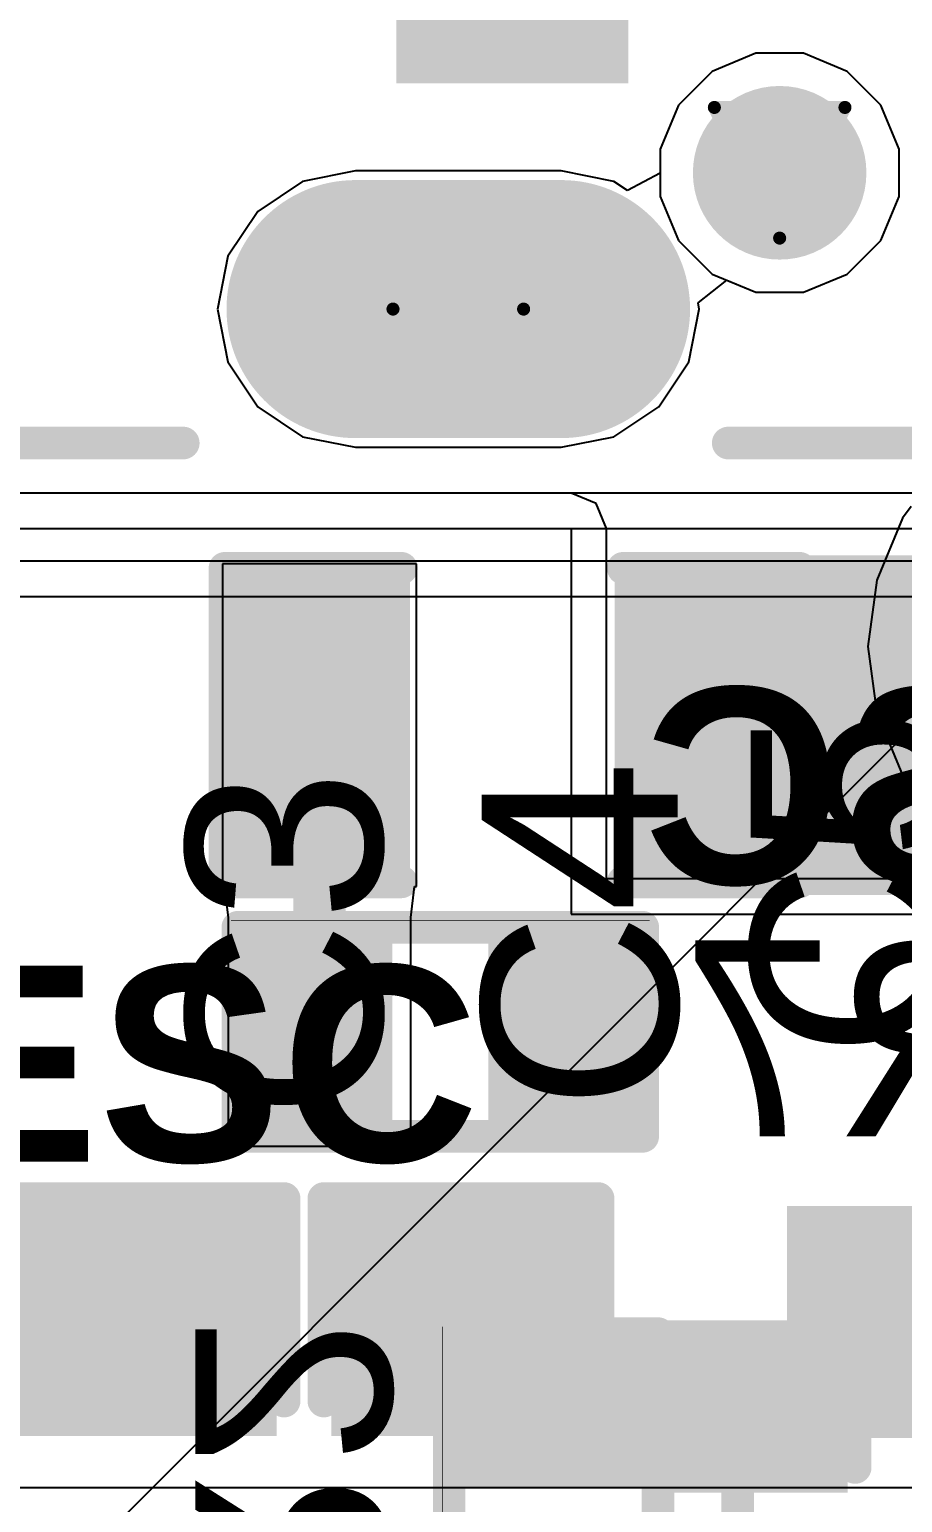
# Model space of a CAD drawing. Header units: inches. Extents: x -6 to 5433, y -4 to 5447.
# Drawn here: x 0.29 to 3.69, y 11.78 to 17.51 of the extents above; entities that cross this region are included whole.
import ezdxf

# ---------------------------------------------------------------- set-up
doc = ezdxf.new("R2010")
doc.units = ezdxf.units.IN
for name, color, linetype in [('Bottom Layer', 5, 'Continuous'), ('Bottom Overlay', 54, 'Continuous'), ('Bottom Paste', 16, 'Continuous'), ('Bottom Solder', 6, 'Continuous'), ('Drill Drawing', 1, 'Continuous'), ('Ground', 16, 'Continuous'), ('Multi-Layer', 9, 'Continuous'), ('Pad Holes', 156, 'Continuous'), ('Power', 76, 'Continuous'), ('Top Layer', 1, 'Continuous'), ('Top Overlay', 2, 'Continuous'), ('Top Paste', 8, 'Continuous'), ('Top Solder', 216, 'Continuous')]:
    doc.layers.add(name, color=color, linetype=linetype)
doc.styles.add('Arial', font='', dxfattribs={"height": 0.2})
doc.styles.add('Arial_Bold', font='', dxfattribs={"height": 0.2})
doc.styles.get('Arial').set_extended_font_data('Arial')
doc.styles.get('Arial_Bold').set_extended_font_data('Arial', bold=True)

msp = doc.modelspace()

# ---------------------------------------------------------------- hatches: boundary and pattern name
at = {"layer": 'Bottom Layer'}
for points in [[(1.8222, 17.7045), (2.5222, 17.7045), (2.5222, 17.4045), (1.8222, 17.4045)], [(1.1722, 15.3071), (1.6722, 15.3071), (1.6722, 14.3071), (1.1722, 14.3071)], [(2.6722, 15.3071), (3.1722, 15.3071), (3.1722, 14.3071), (2.6722, 14.3071)], [(1.6508, 13.9321), (1.6508, 13.2971), (1.1936, 13.2971), (1.1936, 13.9321)], [(2.5906, 13.9321), (2.5906, 13.2971), (2.1334, 13.2971), (2.1334, 13.9321)], [(3.8508, 12.1366), (3.3428, 12.1366), (3.3428, 12.8356), (3.8508, 12.8356)], [(2.0156, 12.3519), (2.6506, 12.3519), (2.6506, 11.8947), (2.0156, 11.8947)]]:
    msp.add_hatch(color=5, dxfattribs=at).paths.add_polyline_path(points)
h = msp.add_hatch(color=5, dxfattribs=at)
edge = h.paths.add_edge_path()
edge.add_arc((1.5622, 16.4245), 0.4, 90, 270)
edge.add_line((1.5622, 16.0245), (2.3622, 16.0245))
edge.add_arc((2.3622, 16.4245), 0.4, 270, 450)
edge.add_line((2.3622, 16.8245), (1.5622, 16.8245))
at = {"layer": 'Bottom Overlay'}
msp.add_hatch(color=54, dxfattribs=at).paths.add_polyline_path([(3.2899, 14.1465), (3.9249, 14.1465), (3.9249, 15.4673), (3.2899, 15.4673)])
at = {"layer": 'Bottom Paste'}
for points in [[(1.8222, 17.7045), (2.5222, 17.7045), (2.5222, 17.4045), (1.8222, 17.4045)], [(1.1722, 15.3071), (1.6722, 15.3071), (1.6722, 14.3071), (1.1722, 14.3071)], [(2.6722, 15.3071), (3.1722, 15.3071), (3.1722, 14.3071), (2.6722, 14.3071)], [(1.6508, 13.9321), (1.6508, 13.2971), (1.1936, 13.2971), (1.1936, 13.9321)], [(2.5906, 13.9321), (2.5906, 13.2971), (2.1334, 13.2971), (2.1334, 13.9321)], [(3.8508, 12.1366), (3.3428, 12.1366), (3.3428, 12.8356), (3.8508, 12.8356)], [(2.0156, 12.3519), (2.6506, 12.3519), (2.6506, 11.8947), (2.0156, 11.8947)]]:
    msp.add_hatch(color=16, dxfattribs=at).paths.add_polyline_path(points)
at = {"layer": 'Bottom Solder'}
for points in [[(1.7206, 17.8061), (2.6238, 17.8061), (2.6238, 17.3029), (1.7206, 17.3029)], [(1.0706, 15.4087), (1.7738, 15.4087), (1.7738, 14.2055), (1.0706, 14.2055)], [(2.5706, 15.4087), (3.2738, 15.4087), (3.2738, 14.2055), (2.5706, 14.2055)], [(1.7058, 13.9871), (1.7058, 13.2421), (1.1386, 13.2421), (1.1386, 13.9871)], [(2.6456, 13.9871), (2.6456, 13.2421), (2.0784, 13.2421), (2.0784, 13.9871)], [(3.9524, 12.035), (3.2412, 12.035), (3.2412, 12.9372), (3.9524, 12.9372)], [(1.9606, 12.4069), (2.7056, 12.4069), (2.7056, 11.8397), (1.9606, 11.8397)]]:
    msp.add_hatch(color=6, dxfattribs=at).paths.add_polyline_path(points)
h = msp.add_hatch(color=6, dxfattribs=at)
edge = h.paths.add_edge_path()
edge.add_arc((3.2122, 16.9545), 0.1016, 0, 360)
h = msp.add_hatch(color=6, dxfattribs=at)
edge = h.paths.add_edge_path()
edge.add_arc((1.5622, 16.4245), 0.5016, 90, 270)
edge.add_line((1.5622, 15.9229), (2.3622, 15.9229))
edge.add_arc((2.3622, 16.4245), 0.5016, 270, 450)
edge.add_line((2.3622, 16.9261), (1.5622, 16.9261))
at = {"layer": 'Ground'}
h = msp.add_hatch(color=16, dxfattribs=at)
edge = h.paths.add_edge_path()
edge.add_arc((1.5622, 16.4245), 0.4, 90, 270)
edge.add_line((1.5622, 16.0245), (2.3622, 16.0245))
edge.add_arc((2.3622, 16.4245), 0.4, 270, 450)
edge.add_line((2.3622, 16.8245), (1.5622, 16.8245))
at = {"layer": 'Multi-Layer'}
h = msp.add_hatch(color=9, dxfattribs=at)
edge = h.paths.add_edge_path()
edge.add_arc((1.5622, 16.4245), 0.4, 90, 270)
edge.add_line((1.5622, 16.0245), (2.3622, 16.0245))
edge.add_arc((2.3622, 16.4245), 0.4, 270, 450)
edge.add_line((2.3622, 16.8245), (1.5622, 16.8245))
at = {"layer": 'Pad Holes'}
h = msp.add_hatch(color=7, dxfattribs=at)
edge = h.paths.add_edge_path()
edge.add_arc((3.2122, 16.9545), 0.3375, 0, 360)
h = msp.add_hatch(color=7, dxfattribs=at)
edge = h.paths.add_edge_path()
edge.add_arc((1.6622, 16.4245), 0.25, 90, 270)
edge.add_line((1.6622, 16.1745), (2.2622, 16.1745))
edge.add_arc((2.2622, 16.4245), 0.25, 270, 450)
edge.add_line((2.2622, 16.6745), (1.6622, 16.6745))
at = {"layer": 'Power'}
h = msp.add_hatch(color=76, dxfattribs=at)
edge = h.paths.add_edge_path()
edge.add_arc((1.5622, 16.4245), 0.4, 90, 270)
edge.add_line((1.5622, 16.0245), (2.3622, 16.0245))
edge.add_arc((2.3622, 16.4245), 0.4, 270, 450)
edge.add_line((2.3622, 16.8245), (1.5622, 16.8245))
at = {"layer": 'Top Layer'}
h = msp.add_hatch(color=1, dxfattribs=at)
edge = h.paths.add_edge_path()
edge.add_arc((1.5622, 16.4245), 0.4, 90, 270)
edge.add_line((1.5622, 16.0245), (2.3622, 16.0245))
edge.add_arc((2.3622, 16.4245), 0.4, 270, 450)
edge.add_line((2.3622, 16.8245), (1.5622, 16.8245))
for points in [[(0.3068, 12.8646), (1.1958, 12.8646), (1.1958, 12.1026), (0.3068, 12.1026)], [(1.5281, 12.8646), (2.4171, 12.8646), (2.4171, 12.1026), (1.5281, 12.1026)], [(3.417, 11.8826), (2.782, 11.8826), (2.782, 12.3398), (3.417, 12.3398)]]:
    msp.add_hatch(color=1, dxfattribs=at).paths.add_polyline_path(points)
at = {"layer": 'Top Paste'}
for points in [[(0.3068, 12.8646), (1.1958, 12.8646), (1.1958, 12.1026), (0.3068, 12.1026)], [(1.5281, 12.8646), (2.4171, 12.8646), (2.4171, 12.1026), (1.5281, 12.1026)], [(3.417, 11.8826), (2.782, 11.8826), (2.782, 12.3398), (3.417, 12.3398)]]:
    msp.add_hatch(color=8, dxfattribs=at).paths.add_polyline_path(points)
at = {"layer": 'Top Solder'}
h = msp.add_hatch(color=216, dxfattribs=at)
edge = h.paths.add_edge_path()
edge.add_arc((3.2122, 16.9545), 0.1016, 0, 360)
h = msp.add_hatch(color=216, dxfattribs=at)
edge = h.paths.add_edge_path()
edge.add_arc((1.5622, 16.4245), 0.5016, 90, 270)
edge.add_line((1.5622, 15.9229), (2.3622, 15.9229))
edge.add_arc((2.3622, 16.4245), 0.5016, 270, 450)
edge.add_line((2.3622, 16.9261), (1.5622, 16.9261))
for points in [[(0.2468, 12.9246), (1.2558, 12.9246), (1.2558, 12.0426), (0.2468, 12.0426)], [(1.4681, 12.9246), (2.4771, 12.9246), (2.4771, 12.0426), (1.4681, 12.0426)], [(3.477, 11.8226), (2.722, 11.8226), (2.722, 12.3998), (3.477, 12.3998)]]:
    msp.add_hatch(color=216, dxfattribs=at).paths.add_polyline_path(points)

# ---------------------------------------------------------------- linework, layer by layer
at = {"layer": 'Bottom Layer'}
for p, q in [((3.1198, 17.419), (2.9491, 17.3482)), ((3.3046, 17.419), (3.1198, 17.419)), ((3.4753, 17.3482), (3.3046, 17.419)), ((2.9491, 17.3482), (2.8184, 17.2176)), ((3.606, 17.2176), (3.4753, 17.3482)), ((2.8184, 17.2176), (2.7477, 17.0469)), ((3.6767, 17.0469), (3.606, 17.2176)), ((2.7477, 17.0469), (2.7477, 16.8621)), ((3.6767, 16.8621), (3.6767, 17.0469)), ((2.7477, 16.8621), (2.8184, 16.6913)), ((3.606, 16.6913), (3.6767, 16.8621)), ((2.8184, 16.6913), (2.9491, 16.5607)), ((3.4753, 16.5607), (3.606, 16.6913)), ((2.9491, 16.5607), (3.1198, 16.49)), ((3.3046, 16.49), (3.4753, 16.5607)), ((3.1198, 16.49), (3.3046, 16.49)), ((2.4008, 15.7086), (-3.3776, 15.7086)), ((2.498, 15.6683), (2.4008, 15.7086)), ((2.5383, 15.5711), (2.498, 15.6683)), ((3.7237, 15.6567), (3.6894, 15.612)), ((3.6894, 15.612), (3.5896, 15.371)), ((-3.3776, 15.5711), (2.4008, 15.5711)), ((2.4008, 15.5711), (2.4008, 14.0716)), ((2.5383, 14.2091), (2.5383, 15.5711)), ((1.7992, 15.4341), (1.0452, 15.4341)), ((1.0452, 15.4341), (1.0452, 14.1801)), ((1.7992, 14.1801), (1.7992, 15.4341)), ((3.5896, 15.371), (3.5555, 15.1124)), ((3.5555, 15.1124), (3.5896, 14.8538)), ((3.5896, 14.8538), (3.6894, 14.6128)), ((3.6894, 14.6128), (3.8482, 14.4059)), ((3.8961, 14.2091), (2.5383, 14.2091)), ((1.0452, 14.1801), (1.052, 14.1801)), ((1.052, 14.1801), (1.0666, 14.0591)), ((1.7778, 14.0591), (1.7924, 14.1801)), ((1.7924, 14.1801), (1.7992, 14.1801)), ((1.0666, 14.0591), (1.0666, 14.0591)), ((1.0666, 14.0591), (1.0666, 13.1701)), ((1.7778, 13.1701), (1.7778, 14.0591)), ((1.7778, 14.0591), (1.7778, 14.0591)), ((2.4008, 14.0716), (4.1357, 14.0716)), ((1.0666, 13.1701), (1.7778, 13.1701)), ((4.1357, 11.842), (-5.0546, 11.842))]:
    msp.add_line(p, q, dxfattribs=at)
msp.add_lwpolyline([(1.4222, 13.6146, 0.2032, 0.2032, 0), (1.4222, 14.8071, 0.2032, 0.2032, 0)], format="xyseb", dxfattribs=at)
for points in [[(1.3714, 14.8071, 0.1016, 0.1016, 1), (1.473, 14.8071, 0.1016, 0.1016, 1)], [(1.3714, 13.6146, 0.1016, 0.1016, 1), (1.473, 13.6146, 0.1016, 0.1016, 1)]]:
    msp.add_lwpolyline(points, format="xyseb", close=True, dxfattribs=at)
at = {"layer": 'Bottom Overlay'}
for points in [[(-2.8578, 15.9037, 0.127, 0.127, 0), (0.8922, 15.9037, 0.127, 0.127, 0)], [(3.0122, 15.9037, 0.127, 0.127, 0), (4.1222, 15.9037, 0.127, 0.127, 0)], [(1.0546, 15.4167, 0.127, 0.127, 0), (1.7404, 15.4167, 0.127, 0.127, 0)], [(1.0546, 14.1975, 0.127, 0.127, 0), (1.0546, 15.4167, 0.127, 0.127, 0)], [(2.604, 15.4167, 0.127, 0.127, 0), (3.2898, 15.4167, 0.127, 0.127, 0)], [(3.2898, 14.1975, 0.127, 0.127, 0), (3.2898, 15.4167, 0.127, 0.127, 0)], [(1.0546, 14.1975, 0.127, 0.127, 0), (1.7404, 14.1975, 0.127, 0.127, 0)], [(2.604, 14.1975, 0.127, 0.127, 0), (3.2898, 14.1975, 0.127, 0.127, 0)], [(1.1047, 13.2082, 0.127, 0.127, 0), (1.1047, 14.021, 0.127, 0.127, 0)], [(1.1047, 14.021, 0.127, 0.127, 0), (2.6795, 14.021, 0.127, 0.127, 0)], [(1.0793, 14.0464, 0.00323, 0.00323, 0), (2.7049, 14.0464, 0.00323, 0.00323, 0)], [(2.6795, 13.2082, 0.127, 0.127, 0), (2.6795, 14.021, 0.127, 0.127, 0)], [(1.1047, 13.2082, 0.127, 0.127, 0), (2.6795, 13.2082, 0.127, 0.127, 0)], [(1.9267, 10.866, 0.127, 0.127, 0), (1.9267, 12.4408, 0.127, 0.127, 0)], [(1.9267, 12.4408, 0.127, 0.127, 0), (2.7395, 12.4408, 0.127, 0.127, 0)], [(2.7395, 10.866, 0.127, 0.127, 0), (2.7395, 12.4408, 0.127, 0.127, 0)], [(1.9013, 10.8406, 0.00323, 0.00323, 0), (1.9013, 12.4662, 0.00323, 0.00323, 0)], [(3.0484, 12.0348, 0.127, 0.127, 0), (3.049, 10.624, 0.127, 0.127, 0)], [(3.0484, 12.0348, 0.127, 0.127, 0), (3.2256, 12.0348, 0.127, 0.127, 0)]]:
    msp.add_lwpolyline(points, format="xyseb", dxfattribs=at)
for points in [[(0.8605, 15.9037, 0.0635, 0.0635, 1), (0.924, 15.9037, 0.0635, 0.0635, 1)], [(2.9805, 15.9037, 0.0635, 0.0635, 1), (3.044, 15.9037, 0.0635, 0.0635, 1)], [(1.0229, 15.4167, 0.0635, 0.0635, 1), (1.0864, 15.4167, 0.0635, 0.0635, 1)], [(1.0229, 15.4167, 0.0635, 0.0635, 1), (1.0864, 15.4167, 0.0635, 0.0635, 1)], [(1.7087, 15.4167, 0.0635, 0.0635, 1), (1.7722, 15.4167, 0.0635, 0.0635, 1)], [(2.5723, 15.4167, 0.0635, 0.0635, 1), (2.6358, 15.4167, 0.0635, 0.0635, 1)], [(3.2581, 15.4167, 0.0635, 0.0635, 1), (3.3216, 15.4167, 0.0635, 0.0635, 1)], [(3.2581, 15.4167, 0.0635, 0.0635, 1), (3.3216, 15.4167, 0.0635, 0.0635, 1)], [(1.0229, 14.1975, 0.0635, 0.0635, 1), (1.0864, 14.1975, 0.0635, 0.0635, 1)], [(1.0229, 14.1975, 0.0635, 0.0635, 1), (1.0864, 14.1975, 0.0635, 0.0635, 1)], [(1.7087, 14.1975, 0.0635, 0.0635, 1), (1.7722, 14.1975, 0.0635, 0.0635, 1)], [(2.5723, 14.1975, 0.0635, 0.0635, 1), (2.6358, 14.1975, 0.0635, 0.0635, 1)], [(3.2581, 14.1975, 0.0635, 0.0635, 1), (3.3216, 14.1975, 0.0635, 0.0635, 1)], [(3.2581, 14.1975, 0.0635, 0.0635, 1), (3.3216, 14.1975, 0.0635, 0.0635, 1)], [(1.073, 14.021, 0.0635, 0.0635, 1), (1.1365, 14.021, 0.0635, 0.0635, 1)], [(1.073, 14.021, 0.0635, 0.0635, 1), (1.1365, 14.021, 0.0635, 0.0635, 1)], [(1.0785, 14.0464, 0.00161, 0.00161, 1), (1.0801, 14.0464, 0.00161, 0.00161, 1)], [(2.6478, 14.021, 0.0635, 0.0635, 1), (2.7113, 14.021, 0.0635, 0.0635, 1)], [(2.6478, 14.021, 0.0635, 0.0635, 1), (2.7113, 14.021, 0.0635, 0.0635, 1)], [(2.7041, 14.0464, 0.00161, 0.00161, 1), (2.7057, 14.0464, 0.00161, 0.00161, 1)], [(1.073, 13.2082, 0.0635, 0.0635, 1), (1.1365, 13.2082, 0.0635, 0.0635, 1)], [(1.073, 13.2082, 0.0635, 0.0635, 1), (1.1365, 13.2082, 0.0635, 0.0635, 1)], [(2.6478, 13.2082, 0.0635, 0.0635, 1), (2.7113, 13.2082, 0.0635, 0.0635, 1)], [(2.6478, 13.2082, 0.0635, 0.0635, 1), (2.7113, 13.2082, 0.0635, 0.0635, 1)], [(1.895, 12.4408, 0.0635, 0.0635, 1), (1.9585, 12.4408, 0.0635, 0.0635, 1)], [(1.895, 12.4408, 0.0635, 0.0635, 1), (1.9585, 12.4408, 0.0635, 0.0635, 1)], [(2.7078, 12.4408, 0.0635, 0.0635, 1), (2.7713, 12.4408, 0.0635, 0.0635, 1)], [(2.7078, 12.4408, 0.0635, 0.0635, 1), (2.7713, 12.4408, 0.0635, 0.0635, 1)], [(1.9005, 12.4662, 0.00161, 0.00161, 1), (1.9021, 12.4662, 0.00161, 0.00161, 1)], [(3.0167, 12.0348, 0.0635, 0.0635, 1), (3.0802, 12.0348, 0.0635, 0.0635, 1)], [(3.0167, 12.0348, 0.0635, 0.0635, 1), (3.0802, 12.0348, 0.0635, 0.0635, 1)], [(3.1939, 12.0348, 0.0635, 0.0635, 1), (3.2574, 12.0348, 0.0635, 0.0635, 1)]]:
    msp.add_lwpolyline(points, format="xyseb", close=True, dxfattribs=at)
at = {"layer": 'Drill Drawing'}
for points in [[(2.9582, 17.2085, 0.0508, 0.0508, 0), (3.4662, 17.2085, 0.0508, 0.0508, 0)], [(2.9582, 17.2085, 0.0508, 0.0508, 0), (3.2122, 16.7005, 0.0508, 0.0508, 0)], [(3.2122, 16.7005, 0.0508, 0.0508, 0), (3.4662, 17.2085, 0.0508, 0.0508, 0)]]:
    msp.add_lwpolyline(points, format="xyseb", dxfattribs=at)
for points in [[(2.9455, 17.2085, 0.0254, 0.0254, 1), (2.9709, 17.2085, 0.0254, 0.0254, 1)], [(2.9455, 17.2085, 0.0254, 0.0254, 1), (2.9709, 17.2085, 0.0254, 0.0254, 1)], [(3.4535, 17.2085, 0.0254, 0.0254, 1), (3.4789, 17.2085, 0.0254, 0.0254, 1)], [(3.4535, 17.2085, 0.0254, 0.0254, 1), (3.4789, 17.2085, 0.0254, 0.0254, 1)], [(3.1995, 16.7005, 0.0254, 0.0254, 1), (3.2249, 16.7005, 0.0254, 0.0254, 1)], [(3.1995, 16.7005, 0.0254, 0.0254, 1), (3.2249, 16.7005, 0.0254, 0.0254, 1)], [(2.2162, 16.4245, 0.0508, 0.0508, 1), (1.7082, 16.4245, 0.0508, 0.0508, 1)], [(1.6955, 16.4245, 0.0254, 0.0254, 1), (1.7209, 16.4245, 0.0254, 0.0254, 1)], [(2.2035, 16.4245, 0.0254, 0.0254, 1), (2.2289, 16.4245, 0.0254, 0.0254, 1)]]:
    msp.add_lwpolyline(points, format="xyseb", close=True, dxfattribs=at)
at = {"layer": 'Ground'}
for p, q in [((3.1198, 17.419), (2.9491, 17.3482)), ((3.3046, 17.419), (3.1198, 17.419)), ((3.4753, 17.3482), (3.3046, 17.419)), ((2.9491, 17.3482), (2.8184, 17.2176)), ((3.606, 17.2176), (3.4753, 17.3482)), ((2.8184, 17.2176), (2.7477, 17.0469)), ((3.6767, 17.0469), (3.606, 17.2176)), ((2.7477, 17.0469), (2.7477, 16.8621)), ((3.6767, 16.8621), (3.6767, 17.0469)), ((2.7477, 16.8621), (2.8184, 16.6913)), ((3.606, 16.6913), (3.6767, 16.8621)), ((2.8184, 16.6913), (2.9491, 16.5607)), ((3.4753, 16.5607), (3.606, 16.6913)), ((2.9491, 16.5607), (3.1198, 16.49)), ((3.3046, 16.49), (3.4753, 16.5607)), ((3.1198, 16.49), (3.3046, 16.49))]:
    msp.add_line(p, q, dxfattribs=at)
at = {"layer": 'Power'}
for p, q in [((3.1198, 17.419), (2.9491, 17.3482)), ((3.3046, 17.419), (3.1198, 17.419)), ((3.4753, 17.3482), (3.3046, 17.419)), ((2.9491, 17.3482), (2.8184, 17.2176)), ((3.606, 17.2176), (3.4753, 17.3482)), ((2.8184, 17.2176), (2.7477, 17.0469)), ((3.6767, 17.0469), (3.606, 17.2176)), ((2.7477, 17.0469), (2.7477, 16.9534)), ((3.6767, 16.8621), (3.6767, 17.0469)), ((1.5622, 16.9618), (1.3566, 16.9209)), ((2.3622, 16.9618), (1.5622, 16.9618)), ((2.5678, 16.9209), (2.3622, 16.9618)), ((2.7477, 16.9534), (2.6207, 16.8856)), ((1.3566, 16.9209), (1.1823, 16.8044)), ((2.6207, 16.8856), (2.5678, 16.9209)), ((3.606, 16.6913), (3.6767, 16.8621)), ((1.1823, 16.8044), (1.0658, 16.6301)), ((3.4753, 16.5607), (3.606, 16.6913)), ((1.0658, 16.6301), (1.0249, 16.4245)), ((3.3046, 16.49), (3.4753, 16.5607)), ((2.8946, 16.4492), (3.0067, 16.5368)), ((3.0067, 16.5368), (3.1198, 16.49)), ((2.8995, 16.4245), (2.8946, 16.4492)), ((3.1198, 16.49), (3.3046, 16.49)), ((1.0249, 16.4245), (1.0658, 16.2188)), ((2.8586, 16.2188), (2.8995, 16.4245)), ((1.0658, 16.2188), (1.1823, 16.0445)), ((2.7421, 16.0445), (2.8586, 16.2188)), ((1.1823, 16.0445), (1.3566, 15.928)), ((2.5678, 15.928), (2.7421, 16.0445)), ((1.3566, 15.928), (1.5622, 15.8871)), ((2.3622, 15.8871), (2.5678, 15.928)), ((1.5622, 15.8871), (2.3622, 15.8871)), ((5.8507, 15.4445), (-1.5494, 15.4445)), ((-1.8485, 15.3071), (5.8507, 15.3071))]:
    msp.add_line(p, q, dxfattribs=at)
at = {"layer": 'Top Layer'}
for p, q in [((3.1198, 17.419), (2.9491, 17.3482)), ((3.3046, 17.419), (3.1198, 17.419)), ((3.4753, 17.3482), (3.3046, 17.419)), ((2.9491, 17.3482), (2.8184, 17.2176)), ((3.606, 17.2176), (3.4753, 17.3482)), ((2.8184, 17.2176), (2.7477, 17.0469)), ((3.6767, 17.0469), (3.606, 17.2176)), ((2.7477, 17.0469), (2.7477, 16.8621)), ((3.6767, 16.8621), (3.6767, 17.0469)), ((2.7477, 16.8621), (2.8184, 16.6913)), ((3.606, 16.6913), (3.6767, 16.8621)), ((2.8184, 16.6913), (2.9491, 16.5607)), ((3.4753, 16.5607), (3.606, 16.6913)), ((2.9491, 16.5607), (3.1198, 16.49)), ((3.3046, 16.49), (3.4753, 16.5607)), ((3.1198, 16.49), (3.3046, 16.49)), ((4.7498, 15.7086), (-3.3776, 15.7086)), ((-3.3776, 15.5711), (4.7498, 15.5711)), ((4.7498, 11.842), (-5.0546, 11.842))]:
    msp.add_line(p, q, dxfattribs=at)
at = {"layer": 'Top Overlay'}
for points in [[(0.2179, 12.9662, 0.127, 0.127, 0), (1.2847, 12.9662, 0.127, 0.127, 0)], [(1.2847, 12.1788, 0.127, 0.127, 0), (1.2847, 12.9662, 0.127, 0.127, 0)], [(1.4392, 12.9662, 0.127, 0.127, 0), (2.506, 12.9662, 0.127, 0.127, 0)], [(1.4392, 12.1788, 0.127, 0.127, 0), (1.4392, 12.9662, 0.127, 0.127, 0)], [(2.506, 12.1788, 0.127, 0.127, 0), (2.506, 12.9662, 0.127, 0.127, 0)], [(2.6931, 11.9207, 0.127, 0.127, 0), (2.6931, 12.4287, 0.127, 0.127, 0)], [(2.6931, 12.4287, 0.127, 0.127, 0), (3.5059, 12.4287, 0.127, 0.127, 0)], [(3.5059, 11.9207, 0.127, 0.127, 0), (3.5059, 12.4287, 0.127, 0.127, 0)]]:
    msp.add_lwpolyline(points, format="xyseb", dxfattribs=at)
for points in [[(1.2529, 12.9662, 0.0635, 0.0635, 1), (1.3164, 12.9662, 0.0635, 0.0635, 1)], [(1.2529, 12.9662, 0.0635, 0.0635, 1), (1.3164, 12.9662, 0.0635, 0.0635, 1)], [(1.4075, 12.9662, 0.0635, 0.0635, 1), (1.471, 12.9662, 0.0635, 0.0635, 1)], [(1.4075, 12.9662, 0.0635, 0.0635, 1), (1.471, 12.9662, 0.0635, 0.0635, 1)], [(2.4743, 12.9662, 0.0635, 0.0635, 1), (2.5378, 12.9662, 0.0635, 0.0635, 1)], [(2.4743, 12.9662, 0.0635, 0.0635, 1), (2.5378, 12.9662, 0.0635, 0.0635, 1)], [(2.6613, 12.4287, 0.0635, 0.0635, 1), (2.7248, 12.4287, 0.0635, 0.0635, 1)], [(2.6613, 12.4287, 0.0635, 0.0635, 1), (2.7248, 12.4287, 0.0635, 0.0635, 1)], [(3.4741, 12.4287, 0.0635, 0.0635, 1), (3.5376, 12.4287, 0.0635, 0.0635, 1)], [(3.4741, 12.4287, 0.0635, 0.0635, 1), (3.5376, 12.4287, 0.0635, 0.0635, 1)], [(1.2529, 12.1788, 0.0635, 0.0635, 1), (1.3164, 12.1788, 0.0635, 0.0635, 1)], [(1.4075, 12.1788, 0.0635, 0.0635, 1), (1.471, 12.1788, 0.0635, 0.0635, 1)], [(2.4743, 12.1788, 0.0635, 0.0635, 1), (2.5378, 12.1788, 0.0635, 0.0635, 1)], [(2.6613, 11.9207, 0.0635, 0.0635, 1), (2.7248, 11.9207, 0.0635, 0.0635, 1)], [(3.4741, 11.9207, 0.0635, 0.0635, 1), (3.5376, 11.9207, 0.0635, 0.0635, 1)]]:
    msp.add_lwpolyline(points, format="xyseb", close=True, dxfattribs=at)
at = {"layer": 'Top Solder'}
msp.add_line((-3.3687, 7.6978), (5432.8521, 5447.4931), dxfattribs=at)

# ---------------------------------------------------------------- texts
at = {"layer": 'Bottom Overlay', "text_generation_flag": 2}
for s, rotation, style, p in [('+5V ESC', 360, 'Arial_Bold', (7.0913, 14.1898)), ('R7', 360, 'Arial', (4.1908, 13.2081)), ('R2', 270, 'Arial', (0.9399, 11.1508))]:
    msp.add_text(s, height=0.762, rotation=rotation, dxfattribs=dict(at, style=style)).set_placement(p)
at = {"layer": 'Top Overlay'}
for s, rotation, style, p in [('C5', 90, 'Arial', (3.8615, 13.513)), ('C4', 90, 'Arial', (2.8154, 13.3098)), ('C3', 90, 'Arial', (1.6655, 13.2755)), ('+5V ESC', 360, 'Arial_Bold', (-2.3656, 13.1099))]:
    msp.add_text(s, height=0.762, rotation=rotation, dxfattribs=dict(at, style=style)).set_placement(p)

doc.saveas('drawing.dxf')
